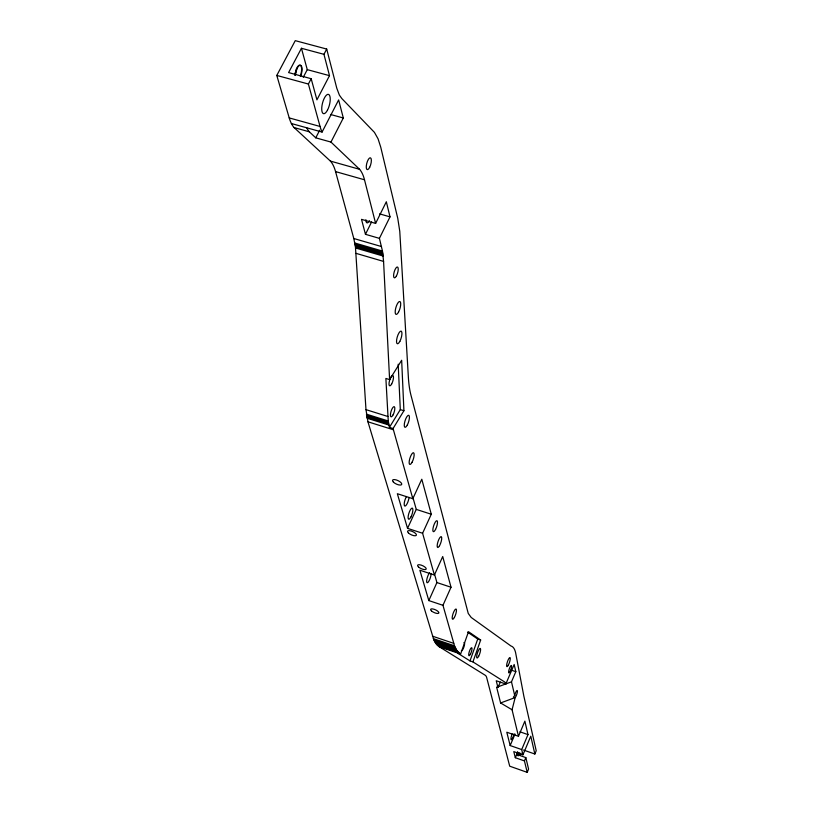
<?xml version="1.0" encoding="UTF-8"?>
<svg xmlns="http://www.w3.org/2000/svg" width="813" height="813" viewBox="0 0 813 813"><rect width="100%" height="100%" fill="white"/><g stroke="black" fill="none" stroke-linecap="round" stroke-linejoin="round"><path stroke-width="1.22" d="M523.511 750.053L534.852 754.017L536.214 750.755L523.857 696.192L515.635 652.839A81.28 18.323 -71.1 0 0 511.011 646.03L471.215 617.474L468.247 613.449L410.971 395.23A133.393 38.618 -73.8 0 1 408.39 377.608L399.772 231.319L397.77 218.382L380.748 147.194L378.055 138.799L374.437 132.377L341.867 98.586L339.407 95.162L336.795 88.251L326.704 49.054L295.261 40.65L276.786 75.436L289.225 117.915A66.26 24.319 -76.1 0 0 291.359 123.454L291.776 124.237A66.26 24.319 -76.1 0 0 294.082 127.56L330.393 161.086A74.583 26.677 -74.4 0 1 335.556 171.604L353.797 238.504L355.423 246.705L365.982 409.65L367.943 421.795L433.807 639.79L435.941 643.601L439.203 646.731L485.554 675.471A48.445 11.25 -71 0 1 486.581 677.199L509.71 766.192L527.21 772.35L524.436 760.907L515.32 757.716L513.786 751.608L522.962 754.82L521.702 749.576L510.168 745.551L506.794 732.228L518.481 736.293L512.068 709.769L515.178 697.554A3.852 0.833 -71.3 0 0 517.2 692.808A3.852 0.833 -71.3 0 0 516.712 690.755A3.852 0.833 -71.3 0 0 514.7 695.491L513.359 697.107L515.178 697.554L500.605 702.96L496.662 687.32L511.479 681.833L515.818 671.67L514.172 664.495L505.818 684.018L496.235 680.745L497.891 687.259L496.662 687.32M472.932 661.894L480.656 640.034L468.501 631.721L460.575 654.119L457.587 653.103L470.005 660.908L472.932 661.894L504.761 682.026A48.556 10.864 -71.1 0 1 505.737 683.733L505.818 684.018M470.005 660.908L477.739 639.048L467.556 632.108M527.21 772.35L528.572 769.068L525.828 757.594L516.712 754.413M515.32 757.716L517.698 752.076M521.702 749.576L527.983 734.606L524.873 721.141L518.481 736.293M519.954 755.44L520.92 753.123M522.962 754.82L530.777 736.192L534.852 754.017M524.436 760.907L525.828 757.594M510.168 745.551L515.025 734.058M500.462 682.087L497.891 687.259M442.963 605.309L451.022 587.24L442.719 556.539L434.396 575.015L419.874 570.218L428.817 600.583L442.963 605.309L454.508 645.827L456.987 650.746L460.575 654.119M428.817 600.583L436.916 582.565L434.579 574.283M422.597 533.257L431.276 514.243L421.795 479.243L412.821 498.694L397.344 493.715L407.547 528.359L422.597 533.257L434.396 575.015M407.547 528.359L416.266 509.395L412.852 497.302M379.417 238.361L390.016 216.858L386.327 201.756L375.616 223.412L361.511 219.347L365.464 234.317L379.417 238.361L382.466 251.065L383.573 261.42L389.61 379.6L385.88 378.452L388.258 420.992L389.417 427.394L393.055 428.532L412.821 498.694M365.464 234.317L371.622 221.908M375.616 223.412L364.498 179.785A74.867 25.833 -74.3 0 0 359.59 169.307L330.962 142.072L343.31 117.987L338.645 99.928L322.08 132.062L291.389 123.535M330.962 142.072L315.769 137.834L319.712 130.192M329.499 75.65L316.928 99.836L311.176 78.709L288.595 72.581L301.44 48.282L323.95 54.319L329.499 75.65L307.273 69.644L301.44 48.282M322.08 132.062L322.06 131.991A66.514 23.567 -75.9 0 1 320.048 126.462L308.391 84.034L311.176 78.709M323.95 54.319L326.704 49.054M303.249 77.306L307.273 69.644M393.055 428.532L403.919 410.728L401.663 360.261L389.61 379.6M389.417 427.394L400.301 409.61L398.187 364.183M276.786 75.436L308.391 84.034M330.495 114.46L343.31 117.987M289.225 117.915L320.048 126.462M294.082 127.56L309.346 131.808L315.769 137.834M330.393 161.086L359.59 169.307M335.556 171.604L364.498 179.785M379.569 213.87L390.016 216.858M353.797 238.504L381.51 246.563M354.824 243.016L382.466 251.065M355.037 244.215L382.659 252.264M355.24 245.445L382.842 253.493M355.423 246.705L383.004 254.743M355.586 247.985L383.157 256.034M356.074 253.371L383.573 261.42M400.301 409.61L403.919 410.728M365.982 409.65L387.882 416.49M366.399 414.152L388.258 420.992M366.541 415.209L388.38 422.049M366.693 416.236L388.533 423.075M366.866 417.242L388.685 424.071M367.059 418.207L388.858 425.036M367.943 421.795L393.34 429.752M416.266 509.395L431.276 514.243M436.916 582.565L451.022 587.24M477.739 639.048L480.656 640.034M432.486 636.173L453.715 643.357M433.339 638.652L454.508 645.827M433.807 639.79L454.945 646.955M434.294 640.847L455.422 648.012M434.823 641.843L455.91 648.998M435.372 642.758L456.439 649.902M435.941 643.601L456.987 650.746M436.551 644.374L457.567 651.508M511.062 670.054L515.818 671.67M437.17 645.075L458.166 652.199M437.831 645.695L458.786 652.819M439.203 646.731L460.117 653.825M519.934 731.812L527.983 734.606M500.605 702.96L512.068 709.769M306.704 127.793L307.09 128.495A66.381 23.943 -76 0 0 309.346 131.808M511.479 681.833L514.7 695.491M296.775 68.8A17.601 6.636 -76.1 0 1 295.139 75.426M295.17 74.959A8.059 3.008 -76.1 0 1 300.485 65.243A8.059 3.008 -76.1 0 1 300.719 76.219M519.243 753.275A4.35 0.904 -71.1 0 1 518.237 755.785M516.875 754.921A4.35 0.904 -71.1 0 1 517.688 752.279M514.08 733.885A4.451 0.945 -71.1 0 1 511.265 739.718A4.451 0.945 -71.1 0 1 512.231 733.885M463.898 642.697A4.299 1.057 -71.4 0 1 464.01 646.721A4.299 1.057 -71.4 0 1 461.388 650.593M409.03 497.424A5.935 1.697 -72.1 0 1 406.368 504.944A5.935 1.697 -72.1 0 1 404.203 504.151A5.935 1.697 -72.1 0 1 406.49 496.489M431.114 573.521A5.549 1.484 -71.7 0 1 428.675 581.468A5.549 1.484 -71.7 0 1 426.683 580.391A5.549 1.484 -71.7 0 1 429.64 572.718M369.519 220.719A7.093 2.368 -74.5 0 1 365.901 219.734M297.182 67.276A8.059 3.008 -76.1 0 1 301.247 66.514A8.059 3.008 -76.1 0 1 300.282 76.097M294.723 74.837A8.059 3.008 -76.1 0 1 295.068 72.794M295.617 70.761A8.059 3.008 -76.1 0 1 295.962 69.786M296.339 68.871A8.059 3.008 -76.1 0 1 296.755 68.028M519.161 752.655A4.35 0.904 -71.1 0 1 517.983 755.704M516.621 754.84A4.35 0.904 -71.1 0 1 517.444 752.188M418.471 566.935A4.695 1.656 24.4 0 0 425.9 569.395A4.695 1.656 24.4 0 0 421.317 565.157A4.695 1.656 24.4 0 0 418.471 566.935M408.472 533.013A4.837 1.758 24.6 0 0 416.114 535.513A4.837 1.758 24.6 0 0 411.368 531.072A4.837 1.758 24.6 0 0 408.472 533.013M431.439 610.878A4.502 1.524 24.1 0 0 438.583 613.287A4.502 1.524 24.1 0 0 434.203 609.313A4.502 1.524 24.1 0 0 431.439 610.878M393.482 482.2A5.051 1.921 25 0 0 401.449 484.761A5.051 1.921 25 0 0 396.459 479.995A5.051 1.921 25 0 0 393.482 482.2M470.402 654.221A4.238 1.026 -71.4 0 0 471.753 647.748A4.238 1.026 -71.4 0 0 468.877 653.225A4.238 1.026 -71.4 0 0 470.402 654.221M510.066 671.568A3.943 0.884 -71.4 0 0 511.428 665.501A3.943 0.884 -71.4 0 0 508.816 670.532A3.943 0.884 -71.4 0 0 510.066 671.568M508.399 664.993A4.797 1.077 -71.4 0 0 510.056 657.605A4.797 1.077 -71.4 0 0 506.875 663.703A4.797 1.077 -71.4 0 0 508.399 664.993M478.674 656.213A5.071 1.209 -71.4 0 0 480.31 648.459A5.071 1.209 -71.4 0 0 476.885 655.014A5.071 1.209 -71.4 0 0 478.674 656.213M369.691 167.265A6.128 2.073 -75 0 0 370.454 157.813A6.128 2.073 -75 0 0 366.297 166.065A6.128 2.073 -75 0 0 369.691 167.265M396.378 276.054A5.661 1.799 -74 0 0 397.659 267.081A5.661 1.799 -74 0 0 393.705 274.154A5.661 1.799 -74 0 0 396.378 276.054M398.573 312.019A6.707 2.093 -73.6 0 0 399.966 301.562A6.707 2.093 -73.6 0 0 395.311 310.271A6.707 2.093 -73.6 0 0 398.573 312.019M399.844 341.399A6.616 2.043 -73.4 0 0 401.226 331.165A6.616 2.043 -73.4 0 0 396.632 339.824A6.616 2.043 -73.4 0 0 399.844 341.399M407.333 425.016A6.311 1.87 -72.7 0 0 408.797 415.301A6.311 1.87 -72.7 0 0 404.396 423.563A6.311 1.87 -72.7 0 0 407.333 425.016M439.528 545.726A5.701 1.524 -71.9 0 0 441.388 536.743A5.701 1.524 -71.9 0 0 437.435 543.704A5.701 1.524 -71.9 0 0 439.528 545.726M435.565 529.395A5.782 1.575 -72 0 0 436.957 520.706A5.782 1.575 -72 0 0 432.983 528.511A5.782 1.575 -72 0 0 435.565 529.395M412.12 462.16A6.158 1.789 -72.5 0 0 413.563 452.76A6.158 1.789 -72.5 0 0 409.274 460.91A6.158 1.789 -72.5 0 0 412.12 462.16M454.376 617.474A5.376 1.362 -71.5 0 0 456.154 609.11A5.376 1.362 -71.5 0 0 452.445 615.837A5.376 1.362 -71.5 0 0 454.376 617.474M327.476 110.141A9.939 3.577 -75.7 0 0 328.686 94.46A9.939 3.577 -75.7 0 0 321.785 107.397A9.939 3.577 -75.7 0 0 327.476 110.141M410.931 516.977A5.864 1.667 -72.1 0 0 412.303 508.125A5.864 1.667 -72.1 0 0 408.217 516.011A5.864 1.667 -72.1 0 0 410.931 516.977M393.065 414.894A5.315 1.606 -72.8 0 0 394.264 406.693A5.315 1.606 -72.8 0 0 390.535 413.634A5.315 1.606 -72.8 0 0 393.065 414.894M391.693 383.919A5.396 1.656 -73 0 0 392.913 375.535A5.396 1.656 -73 0 0 389.122 382.527A5.396 1.656 -73 0 0 391.693 383.919"/></g></svg>
